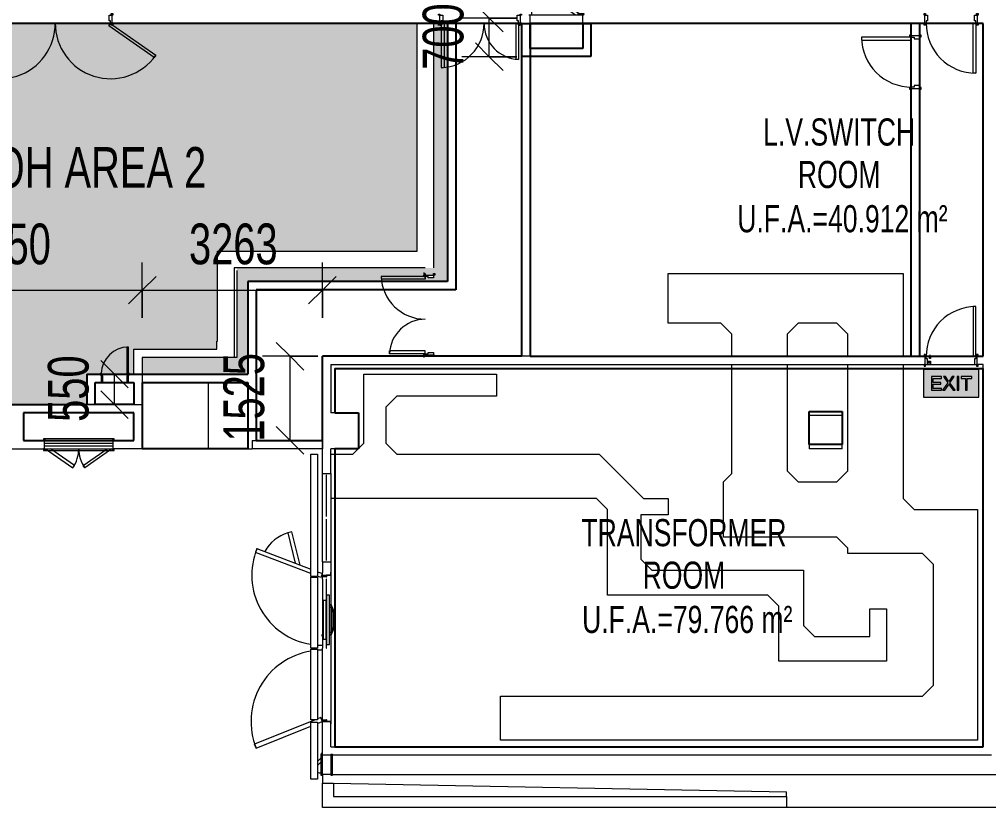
# Model space of a CAD drawing. Header units: millimetres. Extents: x 35540 to 832230, y -10956 to 416550.
# Drawn here: x 61339 to 78889, y -8643 to 5632 of the extents above; entities that cross this region are included whole.
import ezdxf

# ---------------------------------------------------------------- set-up
doc = ezdxf.new("R2010")
doc.units = ezdxf.units.MM
for name, color, linetype, lineweight in [('A-ANNO-DIMS', 211, 'Continuous', 5), ('A-ANNO-DIMS-500', 211, 'Continuous', 5), ('A-AREA-BNDY', 1, 'Continuous', 18), ('A-AREA-IDEN', 2, 'Continuous', 15), ('A-AREA-PATT', 32, 'Continuous', 5), ('A-DOOR', 31, 'Continuous', 5), ('A-DOOR-FRAM', 31, 'Continuous', 15), ('A-FLOR', 192, 'Continuous', 5), ('A-GENM', 13, 'Continuous', 5), ('A-GLAZ', 151, 'Continuous', 5), ('A-GLAZ-CWMG', 51, 'Continuous', 5), ('A-WALL', 113, 'Continuous', 5), ('S-COLS', 52, 'Continuous', 5)]:
    doc.layers.add(name, color=color, linetype=linetype, lineweight=lineweight)
doc.styles.add('Arial', font='arial.ttf', dxfattribs={"width": 0.7, "height": 737.649701})
doc.styles.add('Arial_1', font='arial.ttf', dxfattribs={"width": 0.7, "height": 491.766467})
doc.dimstyles.new('Linear_-_1_5mm_Arial', dxfattribs={"dimscale": 304.8, "dimtxt": 750, "dimasz": 1.64042, "dimexe": 1.64042, "dimexo": 0.0625, "dimgap": 0.82021, "dimtad": 1, "dimdec": 0, "dimzin": 0, "dimdsep": 46, "dimtxsty": 'Arial', "dimblk1": 'OBLIQUE', "dimblk2": 'OBLIQUE', "dimsah": 1, "dimcen": 0.09, "dimadec": 0, "dimazin": 0, "dimtfac": 1, "dimtdec": 4, "dimtix": 1, "dimtmove": 0, "dimatfit": 3, "dimfxl": 1.64042, "dimfxlon": 1, "dimtvp": 1, "dimtolj": 1, "dimtzin": 0, "dimarcsym": 2})

# ---------------------------------------------------------------- blocks, each defined once
blk = doc.blocks.new('DLN-Access Panel__AP02_ - _AP02_ 900 x 1100 _WH_-14685773-G_F U_F_A_')
at = {"layer": 'A-DOOR'}
for p, q in [((-490, 85), (490, 85)), ((-490, 75), (-490, 85)), ((490, 75), (-490, 75)), ((490, 85), (490, 75)), ((-465, -95), (-503, -95)), ((-503, -95), (-503, -100)), ((-503, -100), (-465, -100)), ((-490, -75), (490, -75)), ((-490, -85), (-490, -75)), ((490, -85), (-490, -85)), ((-465, -85), (-465, -97)), ((-450, -97), (-450, -85)), ((-405, -95), (-443, -95)), ((-443, -95), (-443, -100)), ((-443, -100), (-405, -100)), ((-436, -85), (-421, -95)), ((-414, -100), (287, -591)), ((-405, -85), (-405, -97)), ((-390, -97), (-390, -85)), ((316, -550), (-349, -85)), ((490, -75), (490, -85)), ((287, -591), (316, -550))]:
    blk.add_line(p, q, dxfattribs=at)
for centre, radius, start, end in [((-458, -97), 7.5, 199.4712, 360), ((-458, -97), 7.5, 180, 0), ((-458, -97), 2, 180, 360), ((-398, -97), 7.5, 199.4712, 360), ((-398, -97), 7.5, 180, 0), ((-398, -97), 2, 180, 360), ((-450, -75), 900, 325, 359.3465)]:
    blk.add_arc(centre, radius, start, end, dxfattribs=at)
at = {"layer": 'A-DOOR-FRAM', "lineweight": 5}
for p, q in [((-475, -75), (-475, 75)), ((475, 75), (475, -75))]:
    blk.add_line(p, q, dxfattribs=at)
blk = doc.blocks.new('DLN_Louvre - 800x1000 _WH_ _ML21_-16814306-G_F U_F_A_')
at = {"layer": 'A-GLAZ'}
blk.add_line((-375, 0), (375, 0), dxfattribs=at)
blk = doc.blocks.new('Rectangular Mullion - DLN_40 x 120mm _WD_-13162073-G_F U_F_A_')
at = {"layer": 'A-GLAZ-CWMG'}
for p, q in [((66617, -2241), (66737, -2241)), ((66617, -4455), (66617, -2241)), ((66737, -2241), (66737, -4455)), ((66737, -4455), (66617, -4455))]:
    blk.add_line(p, q, dxfattribs=at)
blk = doc.blocks.new('Rectangular Mullion - DLN_40 x 120mm _WD_-13162242-G_F U_F_A_')
at = {"layer": 'A-GLAZ-CWMG'}
for p, q in [((66617, -5771), (66737, -5771)), ((66617, -7055), (66617, -5771)), ((66737, -5771), (66737, -7055)), ((66737, -7055), (66617, -7055))]:
    blk.add_line(p, q, dxfattribs=at)
blk = doc.blocks.new('DLN-Double Door-AP - _AP14_ 1200 x 2300 _WH_-14685462-G_F U_F_A_')
at = {"layer": 'A-DOOR'}
for p, q in [((625, 75), (-625, 75)), ((-625, 75), (-625, 25)), ((-625, 25), (-625, -25)), ((-625, 25), (625, 25)), ((625, 25), (625, 75)), ((625, -25), (625, 25)), ((-625, -25), (-625, -75)), ((-625, -25), (625, -25)), ((-625, -75), (625, -75)), ((-600, -75), (-109, -419)), ((-80, -378), (-513, -75)), ((80, -378), (513, -75)), ((600, -75), (109, -419)), ((625, -75), (625, -25)), ((-109, -419), (-80, -378)), ((109, -419), (80, -378))]:
    blk.add_line(p, q, dxfattribs=at)
for centre, start, end in [((-600, -75), 325, 359.9926), ((600, -75), 180.0074, 215)]:
    blk.add_arc(centre, 600, start, end, dxfattribs=at)
at = {"layer": 'A-DOOR-FRAM'}
for p, q in [((-610, 105), (-640, 105)), ((-640, 105), (-640, 75)), ((-640, 75), (-625, 75)), ((-610, 75), (-610, 105)), ((610, 105), (610, 75)), ((640, 105), (610, 105)), ((625, 75), (640, 75)), ((640, 75), (640, 105)), ((-625, -75), (-640, -75)), ((-640, -75), (-640, -105)), ((-640, -105), (-610, -105)), ((-610, -105), (-610, -75)), ((610, -75), (610, -105)), ((610, -105), (640, -105)), ((640, -75), (625, -75)), ((640, -105), (640, -75))]:
    blk.add_line(p, q, dxfattribs=at)
at = {"layer": 'A-DOOR-FRAM', "lineweight": 5}
for p, q in [((610, 105), (-610, 105)), ((-610, -105), (610, -105))]:
    blk.add_line(p, q, dxfattribs=at)
blk = doc.blocks.new('DLN-CLP Double Door_with wicket - _M21_ - CLP Double Door With Wicket 2800X2600-16285896-G_F U_F_A_')
at = {"layer": 'A-DOOR', "lineweight": 15}
for p, q in [((-960, 0), (-1250, 0)), ((-1250, 0), (-1250, -5)), ((-865, -5), (-865, 0)), ((-865, 0), (-865, -5)), ((-810, -5), (-810, 0)), ((-220, 0), (-220, -5)), ((-165, 0), (-165, -5)), ((-165, -5), (-165, 0)), ((0, 0), (-70, 0)), ((0, -5), (0, 0)), ((-1250, -5), (-865, -5)), ((-865, -70), (-1250, -70)), ((-1250, -70), (-1250, -75)), ((-1250, -75), (-865, -75)), ((-865, -5), (-810, -5)), ((-165, -5), (-865, -5)), ((-865, -5), (-865, -60)), ((-865, -60), (-165, -60)), ((-865, -75), (-865, -70)), ((-810, -70), (-865, -70)), ((-865, -70), (-865, -75)), ((-865, -75), (-810, -75)), ((-810, -75), (-810, -70)), ((-220, -5), (-165, -5)), ((-165, -70), (-220, -70)), ((-220, -70), (-220, -75)), ((-220, -75), (-165, -75)), ((-165, -5), (0, -5)), ((-165, -60), (-165, -5)), ((0, -70), (-165, -70)), ((-165, -70), (-165, -75)), ((-165, -75), (-165, -70)), ((-165, -75), (0, -75)), ((0, -75), (0, -70))]:
    blk.add_line(p, q, dxfattribs=at)
at = {"layer": 'A-DOOR'}
for p, q in [((-70, 50), (-960, 50)), ((-960, 50), (-960, 0)), ((-960, 0), (-70, 0)), ((-792, 51), (-795, 51)), ((-795, 51), (-795, 50)), ((-692, 128), (-792, 82)), ((-792, 50), (-792, 82)), ((-792, 50), (-792, 51)), ((-762, 69), (-684, 104)), ((-684, 101), (-762, 66)), ((-762, 69), (-762, 50)), ((-759, 51), (-762, 51)), ((-762, 51), (-762, 50)), ((-759, 50), (-759, 51)), ((-667, 128), (-692, 128)), ((-684, 104), (-667, 104)), ((-684, 104), (-684, 101)), ((-667, 101), (-684, 101)), ((-363, 132), (-667, 132)), ((-667, 131), (-667, 129)), ((-667, 98), (-363, 98)), ((-363, 129), (-363, 131)), ((-338, 128), (-363, 128)), ((-363, 104), (-346, 104)), ((-346, 101), (-363, 101)), ((-346, 104), (-268, 69)), ((-346, 101), (-346, 104)), ((-268, 66), (-346, 101)), ((-238, 82), (-338, 128)), ((-268, 51), (-271, 51)), ((-271, 51), (-271, 50)), ((-268, 50), (-268, 69)), ((-268, 50), (-268, 51)), ((-238, 82), (-238, 50)), ((-235, 51), (-238, 51)), ((-238, 51), (-238, 50)), ((-235, 50), (-235, 51)), ((-70, 0), (-70, 50)), ((-1386, -165), (-1352, -76)), ((-1350, -77), (-1282, -103)), ((-1282, -103), (-1306, -165)), ((-220, -70), (-810, -70)), ((-810, -75), (-250, -75)), ((-250, -75), (-220, -75)), ((-250, -75), (-250, -80)), ((-220, -80), (-250, -80)), ((-220, -80), (-220, -75)), ((1320, -77), (1255, -103)), ((1255, -103), (1280, -165)), ((1361, -165), (1326, -77)), ((-1807, -1260), (-1432, -285)), ((-1352, -285), (-1737, -1287)), ((1297, -206), (1738, -1303)), ((1808, -1274), (1410, -285)), ((-1507, -481), (-2108, -631)), ((-2108, -631), (-2090, -704)), ((-2090, -704), (-1540, -566)), ((-1807, -1260), (-1737, -1287)), ((1808, -1274), (1738, -1303))]:
    blk.add_line(p, q, dxfattribs=at)
at = {"layer": 'A-DOOR', "flags": 128}
for points in [[(-667, 99), (-667, 100), (-667, 102), (-667, 104), (-667, 107), (-667, 110), (-667, 113), (-667, 116), (-667, 119), (-667, 122), (-667, 125), (-667, 127), (-667, 129), (-667, 131), (-667, 132), (-667, 132)], [(-667, 132), (-667, 132), (-667, 131)], [(-667, 100), (-667, 99), (-667, 98), (-667, 98)], [(-667, 98), (-667, 98), (-667, 99)], [(-363, 131), (-363, 132), (-363, 132)], [(-363, 132), (-363, 132), (-363, 131), (-363, 129), (-363, 127), (-363, 125), (-363, 122), (-363, 119), (-363, 116), (-363, 113), (-363, 110), (-363, 107), (-363, 104), (-363, 102), (-363, 100), (-363, 99)], [(-363, 98), (-363, 98), (-363, 99), (-363, 100)], [(-363, 99), (-363, 98), (-363, 98)]]:
    blk.add_lwpolyline(points, dxfattribs=at)
at = {"layer": 'A-DOOR'}
for centre, radius, start, end in [((-1325, -87), 1268, 356.4367, 360), ((1325, -75), 1293, 180, 184.028), ((-1325, -87), 1268, 247.6424, 350.9598), ((1325, -75), 1293, 189.3987, 291.9229), ((-1420, -506), 698, 196.4666, 241.5334)]:
    blk.add_arc(centre, radius, start, end, dxfattribs=at)
at = {"layer": 'A-DOOR-FRAM'}
for p, q in [((-1323, 77), (-1370, 77)), ((-1370, 77), (-1370, 75)), ((-1370, 75), (-1325, 75)), ((-1325, 75), (-1325, 0)), ((-1325, 0), (-1296, 0)), ((-1323, 2), (-1323, 77)), ((-1296, 2), (-1323, 2)), ((-1296, 0), (-1296, 2)), ((1323, 2), (1296, 2)), ((1296, 2), (1296, 0)), ((1370, 77), (1323, 77)), ((1323, 77), (1323, 2)), ((1325, 0), (1325, 75)), ((1325, 75), (1370, 75)), ((1370, 75), (1370, 77)), ((-1302, -75), (-1370, -75)), ((-1370, -75), (-1370, -77)), ((-1370, -77), (-1300, -77)), ((-1300, -2), (-1302, -2)), ((-1302, -2), (-1302, -75)), ((-1300, -77), (-1300, -2)), ((1296, 0), (1325, 0)), ((1302, -2), (1300, -2)), ((1300, -2), (1300, -77)), ((1300, -77), (1370, -77)), ((1302, -75), (1302, -2)), ((1370, -75), (1302, -75)), ((1370, -77), (1370, -75))]:
    blk.add_line(p, q, dxfattribs=at)
blk = doc.blocks.new('DLN-Double Door__X03_ - _M47_2000 x 2450 _WH_-16954904-G_F U_F_A_')
at = {"layer": 'A-DOOR'}
for p, q in [((-1819, 649), (-1790, 690)), ((-1040, 103), (-1819, 649)), ((-1790, 690), (-971, 116)), ((1790, 690), (971, 116)), ((1040, 103), (1819, 649)), ((1819, 649), (1790, 690)), ((-1000, 75), (-1010, 82)), ((-971, 116), (-1000, 75)), ((971, 116), (1000, 75)), ((1000, 75), (1010, 82))]:
    blk.add_line(p, q, dxfattribs=at)
for centre, start, end in [((-1000, 75), 359.5, 145), ((1000, 75), 35, 180.5)]:
    blk.add_arc(centre, 1000, start, end, dxfattribs=at)
at = {"layer": 'A-DOOR-FRAM'}
for p, q in [((-1040, 105), (-1010, 105)), ((-1040, 75), (-1040, 105)), ((-1010, 75), (-1040, 75)), ((-1025, 75), (-1000, 75)), ((-1025, -75), (-1025, 75)), ((-1010, 105), (-1010, 75)), ((-1000, 75), (-1000, 25)), ((-1000, 25), (-975, 25)), ((-975, 25), (-975, -75)), ((975, 25), (1000, 25)), ((975, -75), (975, 25)), ((1000, 75), (1025, 75)), ((1000, 25), (1000, 75)), ((1010, 75), (1010, 105)), ((1010, 105), (1040, 105)), ((1040, 75), (1010, 75)), ((1025, 75), (1025, -75)), ((1040, 105), (1040, 75)), ((-1040, -75), (-1010, -75)), ((-1040, -105), (-1040, -75)), ((-1010, -105), (-1040, -105)), ((-975, -75), (-1025, -75)), ((-1010, -75), (-1010, -105)), ((1025, -75), (975, -75)), ((1010, -105), (1010, -75)), ((1010, -75), (1040, -75)), ((1040, -105), (1010, -105)), ((1040, -75), (1040, -105))]:
    blk.add_line(p, q, dxfattribs=at)
blk = doc.blocks.new('DLN-Single Door__X01_ - _M05a_ 900 x 2450 _WH_-16935530-G_F U_F_A_')
at = {"layer": 'A-DOOR'}
for p, q in [((-450, 975), (-400, 975)), ((-450, 75), (-450, 975)), ((-400, 975), (-400, 75)), ((-490, 105), (-460, 105)), ((-490, 75), (-490, 105)), ((-460, 75), (-490, 75)), ((-460, 105), (-460, 75)), ((-400, 75), (-450, 75)), ((460, 75), (460, 105)), ((460, 105), (490, 105)), ((490, 75), (460, 75)), ((490, 105), (490, 75)), ((-490, -75), (-460, -75)), ((-490, -105), (-490, -75)), ((-460, -105), (-490, -105)), ((-460, -75), (-460, -105)), ((460, -105), (460, -75)), ((460, -75), (490, -75)), ((490, -105), (460, -105)), ((490, -75), (490, -105))]:
    blk.add_line(p, q, dxfattribs=at)
blk.add_arc((-450, 75), 900, 359.5, 90, dxfattribs=at)
at = {"layer": 'A-DOOR-FRAM'}
for p, q in [((-475, 75), (-450, 75)), ((-475, -75), (-475, 75)), ((-450, 75), (-450, 25)), ((-450, 25), (-425, 25)), ((-425, 25), (-425, -75)), ((425, 25), (450, 25)), ((425, -75), (425, 25)), ((450, 75), (475, 75)), ((450, 25), (450, 75)), ((475, 75), (475, -75)), ((-425, -75), (-475, -75)), ((475, -75), (425, -75))]:
    blk.add_line(p, q, dxfattribs=at)
blk = doc.blocks.new('DLN-Single Door__X01_ - _M02_ 900 x 2450 _WH_-16935554-G_F U_F_A_')
at = {"layer": 'A-DOOR'}
for p, q in [((-460, 105), (-490, 105)), ((-490, 105), (-490, 75)), ((-490, 75), (-460, 75)), ((-460, 75), (-460, 105)), ((490, 105), (460, 105)), ((460, 105), (460, 75)), ((460, 75), (490, 75)), ((490, 75), (490, 105)), ((-460, -75), (-490, -75)), ((-490, -75), (-490, -105)), ((-490, -105), (-460, -105)), ((-460, -105), (-460, -75)), ((-400, -75), (-450, -75)), ((-450, -75), (-450, -975)), ((-400, -975), (-400, -75)), ((490, -75), (460, -75)), ((460, -75), (460, -105)), ((460, -105), (490, -105)), ((490, -105), (490, -75)), ((-450, -975), (-400, -975))]:
    blk.add_line(p, q, dxfattribs=at)
blk.add_arc((-450, -75), 900, 270, 0.5, dxfattribs=at)
at = {"layer": 'A-DOOR-FRAM'}
for p, q in [((-425, 75), (-475, 75)), ((-475, 75), (-475, -75)), ((-425, -25), (-425, 75)), ((425, 75), (425, -25)), ((475, 75), (425, 75)), ((475, -75), (475, 75)), ((-475, -75), (-450, -75)), ((-450, -75), (-450, -25)), ((-450, -25), (-425, -25)), ((425, -25), (450, -25)), ((450, -25), (450, -75)), ((450, -75), (475, -75))]:
    blk.add_line(p, q, dxfattribs=at)
blk = doc.blocks.new('DLN-Steel door without lock - _M37_ 900 x 2200 _WH_-15386566-G_F U_F_A_')
at = {"layer": 'A-DOOR'}
for p, q in [((-460, 105), (-490, 105)), ((-490, 105), (-490, 75)), ((-490, 75), (-460, 75)), ((-460, 75), (-460, 105)), ((425, 65), (375, 65)), ((375, 50), (375, 65)), ((375, 65), (375, 63)), ((375, 40), (375, 50)), ((375, 35), (375, 40)), ((375, 31), (375, 40)), ((375, 40), (375, 31)), ((425, 35), (375, 35)), ((375, 25), (375, 35)), ((375, 34), (375, 32)), ((375, 15), (375, 25)), ((425, 15), (375, 15)), ((490, 105), (460, 105)), ((460, 105), (460, 75)), ((460, 75), (490, 75)), ((490, 75), (490, 105)), ((-460, -75), (-490, -75)), ((-490, -75), (-490, -105)), ((-490, -105), (-460, -105)), ((-460, -105), (-460, -75)), ((-400, -75), (-450, -75)), ((-450, -75), (-450, -975)), ((-400, -975), (-400, -75)), ((375, -45), (375, -35)), ((375, -35), (390, -35)), ((375, -45), (375, -50)), ((375, -50), (375, -45)), ((375, -45), (375, -55)), ((375, -55), (375, -45)), ((390, -50), (375, -50)), ((375, -50), (375, -60)), ((375, -60), (375, -50)), ((375, -55), (390, -55)), ((375, -55), (375, -60)), ((375, -60), (375, -55)), ((375, -70), (375, -60)), ((375, -70), (375, -80)), ((375, -80), (375, -70)), ((375, -70), (375, -85)), ((375, -85), (375, -70)), ((375, -85), (390, -85)), ((390, -35), (390, -45)), ((390, -45), (390, -55)), ((390, -55), (390, -45)), ((390, -45), (390, -50)), ((390, -50), (390, -45)), ((390, -50), (390, -60)), ((390, -60), (390, -50)), ((390, -55), (390, -60)), ((390, -60), (390, -55)), ((390, -60), (390, -70)), ((390, -70), (390, -85)), ((390, -85), (390, -70)), ((390, -70), (390, -80)), ((390, -80), (390, -70)), ((490, -75), (460, -75)), ((460, -75), (460, -105)), ((460, -105), (490, -105)), ((490, -105), (490, -75)), ((-450, -975), (-400, -975))]:
    blk.add_line(p, q, dxfattribs=at)
blk.add_arc((-450, -75), 900, 270, 0.5, dxfattribs=at)
at = {"layer": 'A-DOOR-FRAM'}
for p, q in [((-425, 75), (-475, 75)), ((-475, 75), (-475, -75)), ((-425, -25), (-425, 75)), ((425, 75), (425, -25)), ((475, 75), (425, 75)), ((475, -75), (475, 75)), ((-475, -75), (-450, -75)), ((-450, -75), (-450, -25)), ((-450, -25), (-425, -25)), ((425, -25), (450, -25)), ((450, -25), (450, -75)), ((450, -75), (475, -75))]:
    blk.add_line(p, q, dxfattribs=at)
blk = doc.blocks.new('DLN-Single Door - _AP11_ 450 x2000 _WH_-15258044-G_F U_F_A_')
at = {"layer": 'A-DOOR'}
for p, q in [((-235, 85), (-265, 85)), ((-265, 85), (-265, 75)), ((-265, 75), (-235, 75)), ((-235, 75), (-235, 85)), ((265, 85), (235, 85)), ((235, 85), (235, 75)), ((235, 75), (265, 75)), ((265, 75), (265, 85)), ((-235, -75), (-265, -75)), ((-265, -75), (-265, -85)), ((-265, -85), (-235, -85)), ((-245, -85), (-245, -565)), ((-215, -75), (-235, -75)), ((-235, -85), (-235, -75)), ((-215, -565), (-215, -75)), ((265, -75), (235, -75)), ((235, -75), (235, -85)), ((235, -85), (265, -85)), ((265, -85), (265, -75)), ((-245, -565), (-215, -565))]:
    blk.add_line(p, q, dxfattribs=at)
blk.add_arc((-245, -75), 490, 270, 358.7894, dxfattribs=at)
at = {"layer": 'A-DOOR-FRAM'}
for p, q in [((-220, 75), (-250, 75)), ((-250, 75), (-250, -75)), ((-220, -45), (-220, 75)), ((220, 75), (220, -45)), ((250, 75), (220, 75)), ((250, -75), (250, 75)), ((-250, -75), (-245, -75)), ((-245, -75), (-245, -45)), ((-245, -45), (-220, -45)), ((220, -45), (245, -45)), ((245, -45), (245, -75)), ((245, -75), (250, -75))]:
    blk.add_line(p, q, dxfattribs=at)
blk = doc.blocks.new('DLN-Access Panel__AP01_ - _AP16_ 300 x 800 _WH_-16317180-G_F U_F_A_')
at = {"layer": 'A-DOOR'}
for p, q in [((-190, 75), (-190, 105)), ((190, 105), (-190, 105)), ((-190, 75), (190, 75)), ((190, 75), (190, 105)), ((-190, -95), (-203, -95)), ((-203, -95), (-203, -100)), ((-203, -100), (-190, -100)), ((-190, -105), (-190, -75)), ((190, -75), (-190, -75)), ((-190, -105), (190, -105)), ((-120, -105), (-60, -165)), ((11, -165), (-49, -105)), ((190, -105), (190, -75))]:
    blk.add_line(p, q, dxfattribs=at)
blk.add_arc((-150, -75), 300, 342.3689, 354.1146, dxfattribs=at)
at = {"layer": 'A-DOOR-FRAM', "lineweight": 5}
for p, q in [((-175, 75), (-175, -75)), ((175, 75), (175, -75))]:
    blk.add_line(p, q, dxfattribs=at)
blk = doc.blocks.new('Rectangular Mullion - DLN_40 x 120mm _WD_-16317839-G_F U_F_A_')
at = {"layer": 'A-GLAZ-CWMG'}
for p, q in [((66617, -7096), (66737, -7096)), ((66617, -8126), (66617, -7096)), ((66737, -7096), (66737, -8126)), ((66737, -8126), (66617, -8126))]:
    blk.add_line(p, q, dxfattribs=at)
blk = doc.blocks.new('M_Double-Uneven - 850 X 600 X 2150 _M53_-18821348-G_F U_F_A_')
at = {"layer": 'A-DOOR', "lineweight": 15}
for p, q in [((-1348, 75), (-1298, 75)), ((-1348, -76), (-1348, 75)), ((-1298, 75), (-1298, -24)), ((52, 75), (102, 75)), ((52, -24), (52, 75)), ((102, 75), (102, -76)), ((-1323, -24), (-1323, -76)), ((-1298, -24), (-1323, -24)), ((-1323, -75), (-1323, -873)), ((-1323, -75), (-1272, -75)), ((-1272, -75), (-1272, -874)), ((26, -75), (26, -725)), ((77, -75), (26, -75)), ((77, -24), (52, -24)), ((77, -76), (77, -24)), ((77, -75), (77, -725)), ((-1323, -873), (-1297, -873)), ((77, -725), (26, -725))]:
    blk.add_line(p, q, dxfattribs=at)
at = {"layer": 'A-DOOR'}
for p, q in [((-1348, -96), (-1385, -96)), ((-1385, -96), (-1385, -101)), ((-1385, -101), (-1348, -101)), ((-1295, -76), (-1348, -76)), ((-1348, -76), (-1348, -99)), ((-1333, -99), (-1333, -81)), ((-1333, -81), (-1295, -81)), ((-1295, -81), (-1295, -76)), ((102, -76), (49, -76)), ((49, -76), (49, -81)), ((49, -81), (87, -81)), ((87, -81), (87, -99)), ((102, -99), (102, -76)), ((140, -96), (102, -96)), ((102, -101), (140, -101)), ((140, -101), (140, -96))]:
    blk.add_line(p, q, dxfattribs=at)
for centre, radius, start, end in [((-1340, -99), 7.5, 199.4712, 360), ((-1340, -99), 7.5, 180, 360), ((-1340, -99), 2, 180, 360), ((-1348, -75), 800, 271.7908, 0), ((102, -75), 650, 180, 267.7958), ((94, -99), 7.5, 180, 340.5288), ((94, -99), 7.5, 180, 0), ((94, -99), 2, 180, 0)]:
    blk.add_arc(centre, radius, start, end, dxfattribs=at)
at = {"layer": 'A-DOOR-FRAM'}
for p, q in [((-1373, 96), (-1348, 96)), ((-1373, 76), (-1373, 96)), ((-1348, 76), (-1373, 76)), ((-1348, 96), (-1348, 76)), ((102, 76), (102, 96)), ((102, 96), (127, 96)), ((127, 76), (102, 76)), ((127, 96), (127, 76)), ((-1373, -76), (-1348, -76)), ((-1373, -96), (-1373, -76)), ((102, -76), (127, -76)), ((127, -76), (127, -96))]:
    blk.add_line(p, q, dxfattribs=at)
blk = doc.blocks.new('M_Double-Uneven - 850 X 600 X 2150 _M53_-V17-G_F U_F_A_')
at = {"layer": 'A-DOOR', "lineweight": 15}
for p, q in [((-1348, 75), (-1298, 75)), ((-1348, -76), (-1348, 75)), ((-1298, 75), (-1298, -24)), ((52, 75), (102, 75)), ((52, -24), (52, 75)), ((102, 75), (102, -76)), ((-1323, -24), (-1323, -76)), ((-1298, -24), (-1323, -24)), ((-1323, -75), (-1323, -873)), ((-1323, -75), (-1272, -75)), ((-1272, -75), (-1272, -874)), ((26, -75), (26, -725)), ((77, -75), (26, -75)), ((77, -24), (52, -24)), ((77, -76), (77, -24)), ((77, -75), (77, -725)), ((-1323, -873), (-1297, -873)), ((77, -725), (26, -725))]:
    blk.add_line(p, q, dxfattribs=at)
at = {"layer": 'A-DOOR'}
for p, q in [((-1348, -96), (-1385, -96)), ((-1385, -96), (-1385, -101)), ((-1385, -101), (-1348, -101)), ((-1295, -76), (-1348, -76)), ((-1348, -76), (-1348, -99)), ((-1333, -99), (-1333, -81)), ((-1333, -81), (-1295, -81)), ((-1295, -81), (-1295, -76)), ((102, -76), (49, -76)), ((49, -76), (49, -81)), ((49, -81), (87, -81)), ((87, -81), (87, -99)), ((102, -99), (102, -76)), ((140, -96), (102, -96)), ((102, -101), (140, -101)), ((140, -101), (140, -96))]:
    blk.add_line(p, q, dxfattribs=at)
for centre, radius, start, end in [((-1340, -99), 7.5, 199.4712, 360), ((-1340, -99), 7.5, 180, 360), ((-1340, -99), 2, 180, 360), ((-1348, -75), 800, 271.7908, 0), ((102, -75), 650, 180, 267.7958), ((94, -99), 7.5, 180, 340.5288), ((94, -99), 7.5, 180, 0), ((94, -99), 2, 180, 0)]:
    blk.add_arc(centre, radius, start, end, dxfattribs=at)
at = {"layer": 'A-DOOR-FRAM'}
for p, q in [((-1373, 96), (-1348, 96)), ((-1373, 76), (-1373, 96)), ((-1348, 76), (-1373, 76)), ((-1348, 96), (-1348, 76)), ((102, 76), (102, 96)), ((102, 96), (127, 96)), ((127, 76), (102, 76)), ((127, 96), (127, 76)), ((-1373, -76), (-1348, -76)), ((-1373, -96), (-1373, -76)), ((102, -76), (127, -76)), ((127, -76), (127, -96))]:
    blk.add_line(p, q, dxfattribs=at)
blk = doc.blocks.new('DLN_EXIT Sign Board - DLN_EXIT Sign Board-5973881-G_F U_F_A_')
at = {"layer": 'A-GENM'}
h = blk.add_hatch(color=256, dxfattribs=at)
h.paths.add_polyline_path([(-500, -250), (500, -250), (500, 250), (-500, 250), (-500, -125)], flags=0)
h.paths.add_polyline_path([(-293, -125), (-354, -125), (-354, 121), (-177, 121), (-177, 90), (-323, 90), (-323, 17), (-185, 17), (-185, -13), (-323, -13), (-323, -94), (-173, -94), (-173, -125)], flags=0)
h.paths.add_polyline_path([(292, -125), (262, -125), (262, 90), (181, 90), (181, 121), (373, 121), (373, 90), (292, 87), (292, -36)], flags=0)
h.paths.add_polyline_path([(138, -125), (108, -125), (108, 121), (138, 121), (138, -36)], flags=0)
h.paths.add_polyline_path([(-154, -125), (-59, 9), (-138, 121), (-102, 121), (-42, 34), (20, 121), (58, 121), (-22, 9), (73, -125), (36, -125), (-42, -19), (-116, -125)], flags=0)
for points in [[(-293, -125), (-173, -125), (-173, -94), (-323, -94), (-323, -13), (-185, -13), (-185, 17), (-323, 17), (-323, 90), (-177, 90), (-177, 121), (-354, 121), (-354, -125), (-323, -125)], [(36, -125), (73, -125), (-22, 9), (58, 121), (20, 121), (-42, 34), (-102, 121), (-138, 121), (-59, 9), (-154, -125), (-116, -125), (-40, -17), (-27, -36)], [(108, -125), (138, -125), (138, 121), (108, 121), (108, -36)], [(262, -125), (292, -125), (292, 90), (373, 90), (373, 121), (181, 121), (181, 90), (262, 87), (262, -36)]]:
    blk.add_hatch(color=256, dxfattribs=at).paths.add_polyline_path(points, flags=0)
for p, q in [((500, 250), (-500, 250)), ((-500, 250), (-500, -250)), ((500, -250), (500, 250)), ((-177, 121), (-354, 121)), ((-354, 121), (-354, -125)), ((-323, 17), (-323, 90)), ((-323, 90), (-177, 90)), ((-185, 17), (-323, 17)), ((-185, -13), (-185, 17)), ((-177, 90), (-177, 121)), ((-59, 9), (-154, -125)), ((-102, 121), (-138, 121)), ((-138, 121), (-59, 9)), ((-57, 58), (-102, 121)), ((-42, 34), (-57, 58)), ((-24, 59), (-42, 34)), ((20, 121), (-24, 59)), ((-22, 9), (58, 121)), ((73, -125), (-22, 9)), ((58, 121), (20, 121)), ((138, 121), (108, 121)), ((108, 121), (108, -125)), ((138, -125), (138, 121)), ((373, 121), (181, 121)), ((181, 121), (181, 90)), ((181, 90), (262, 90)), ((262, 90), (262, -125)), ((292, -125), (292, 90)), ((292, 90), (373, 90)), ((373, 90), (373, 121)), ((-354, -125), (-173, -125)), ((-323, -94), (-323, -13)), ((-323, -13), (-185, -13)), ((-173, -94), (-323, -94)), ((-173, -125), (-173, -94)), ((-154, -125), (-116, -125)), ((-116, -125), (-55, -38)), ((-55, -38), (-40, -17)), ((-40, -17), (-27, -36)), ((-27, -36), (36, -125)), ((36, -125), (73, -125)), ((108, -125), (138, -125)), ((262, -125), (292, -125)), ((-500, -250), (500, -250))]:
    blk.add_line(p, q, dxfattribs=at)
blk = doc.blocks.new('DIMBLOCK32-G_F U_F_A_')
at = {"layer": 'A-ANNO-DIMS-500'}
for p, q in [((58614, 229), (58614, 1229)), ((63564, 229), (63564, 1229)), ((58614, 729), (58864, 979)), ((63564, 729), (63814, 979)), ((58614, 729), (58364, 479)), ((58614, 729), (63564, 729)), ((58614, 729), (58614, 229)), ((63564, 729), (63314, 479)), ((63564, 729), (63564, 229))]:
    blk.add_line(p, q, dxfattribs=at)
at = {"layer": 'A-ANNO-DIMS-500', "color": 0, "insert": (60305, 1935), "char_height": 737.6, "width": 1883.08, "attachment_point": 1, "line_spacing_factor": 0.938532, "style": 'Arial'}
blk.add_mtext('4950', dxfattribs=at)
blk = doc.blocks.new('_Oblique')
at = {"color": 0, "linetype": 'ByBlock', "lineweight": -2}
blk.add_line((-0.5, -0.5), (0.5, 0.5), dxfattribs=at)
blk = doc.blocks.new('DIMBLOCK33-G_F U_F_A_')
at = {"layer": 'A-ANNO-DIMS-500'}
for p, q in [((63564, 229), (63564, 1229)), ((66827, 229), (66827, 1229)), ((63564, 729), (63814, 979)), ((66827, 729), (67077, 979)), ((63564, 729), (63314, 479)), ((63564, 729), (66827, 729)), ((63564, 729), (63564, 229)), ((66827, 729), (66577, 479)), ((66827, 729), (66827, 229))]:
    blk.add_line(p, q, dxfattribs=at)
at = {"layer": 'A-ANNO-DIMS-500', "color": 0, "insert": (64411, 1935), "char_height": 737.6, "width": 1883.08, "attachment_point": 1, "line_spacing_factor": 0.938532, "style": 'Arial'}
blk.add_mtext('3263', dxfattribs=at)
blk = doc.blocks.new('DIMBLOCK37-G_F U_F_A_')
at = {"layer": 'A-ANNO-DIMS-500'}
for p, q in [((63062, -793), (62812, -543)), ((62562, -793), (63562, -793)), ((63062, -793), (62562, -793)), ((63062, -1343), (63062, -793)), ((63062, -793), (63312, -1043)), ((63062, -1343), (62812, -1093)), ((62562, -1343), (63562, -1343)), ((63062, -1343), (62562, -1343)), ((63062, -1343), (63312, -1593))]:
    blk.add_line(p, q, dxfattribs=at)
at = {"layer": 'A-ANNO-DIMS-500', "color": 0, "insert": (61855, -1656), "char_height": 737.6, "width": 1412.31, "attachment_point": 1, "rotation": 90, "line_spacing_factor": 0.938532, "style": 'Arial'}
blk.add_mtext('550', dxfattribs=at)
blk = doc.blocks.new('DIMBLOCK53-G_F U_F_A_')
at = {"layer": 'A-ANNO-DIMS-500'}
for p, q in [((66241, -468), (65991, -218)), ((66741, -468), (65741, -468)), ((66241, -1993), (66241, -468)), ((66241, -468), (66491, -718)), ((66241, -468), (66741, -468)), ((66241, -1993), (65991, -1743)), ((65741, -1993), (66741, -1993)), ((66241, -1993), (65741, -1993)), ((66241, -1993), (66491, -2243))]:
    blk.add_line(p, q, dxfattribs=at)
at = {"layer": 'A-ANNO-DIMS-500', "color": 0, "insert": (65034, -2015), "char_height": 737.6, "width": 1883.08, "attachment_point": 1, "rotation": 90, "line_spacing_factor": 0.938532, "style": 'Arial'}
blk.add_mtext('1525', dxfattribs=at)
blk = doc.blocks.new('DIMBLOCK54-G_F U_F_A_')
at = {"layer": 'A-ANNO-DIMS-500'}
for p, q in [((69848, 5657), (69598, 5907)), ((70348, 5657), (69348, 5657)), ((69848, 4957), (69848, 5657)), ((69848, 5657), (70098, 5407)), ((69848, 5657), (70348, 5657)), ((69848, 4957), (69598, 5207)), ((70348, 4957), (69348, 4957)), ((69848, 4957), (70098, 4707)), ((69848, 4957), (70348, 4957))]:
    blk.add_line(p, q, dxfattribs=at)
at = {"layer": 'A-ANNO-DIMS-500', "color": 0, "insert": (68642, 4719), "char_height": 737.6, "width": 1412.31, "attachment_point": 1, "rotation": 90, "line_spacing_factor": 0.938532, "style": 'Arial'}
blk.add_mtext('700', dxfattribs=at)

msp = doc.modelspace()

# ---------------------------------------------------------------- hatches: boundary and pattern name
at = {"layer": 'A-AREA-PATT'}
h = msp.add_hatch(color=231, dxfattribs=at)
h.paths.add_polyline_path([(58614.3, -1342.5), (62564.3, -1342.5), (62564.3, -792.5), (62802.8, -792.5), (62802.8, -782.5), (62832.8, -782.5), (62832.8, -792.5), (63302.8, -792.5), (63302.8, -782.5), (63332.8, -782.5), (63332.8, -792.5), (63414.3, -792.5), (63414.3, -342.5), (64914.3, -342.5), (64914.3, -192.5), (64926.8, -192.5), (64926.8, 1432.5), (68539.3, 1432.5), (68539.3, 5557.5), (63029.3, 5557.5), (63029.3, 5527.5), (62999.3, 5527.5), (62999.3, 5557.5), (60979.3, 5555.8), (60979.3, 5527.5), (60949.3, 5527.5), (60949.3, 5557.5), (49454.3, 5556), (49454.3, 2722.5), (49484.3, 2722.5), (49484.3, 2692.5), (49454.3, 2692.5), (49454.3, 672.5), (49484.3, 672.5), (49484.3, 642.5), (49454.3, 642.5), (49454.3, 257.5), (58614.3, 257.5), (58614.3, -846.9)], flags=0)
h.paths.add_polyline_path([(63689.3, -792.5), (65476.8, -792.5), (65476.8, 882.5), (69089.3, 882.5), (69089.3, 5557.5), (69006.8, 5556.3), (69006.8, 5551.3), (68969.3, 5551.3), (68969.3, 5533.8), (68929.3, 5536.3), (68929.3, 5556.3), (68839.3, 5557.5), (68839.3, 1132.5), (65276.8, 1132.5), (65276.8, -492.5), (63564.3, -492.5), (63564.3, -792.5)], flags=0)
h.paths.add_polyline_path([(68683.1, 950), (68683.1, 987.5), (68665.6, 987.5), (68668.1, 1027.5), (68688.1, 1027.5), (68689.3, 1002.5), (68839.3, 1002.5), (68839.3, 952.5), (68740.3, 952.5), (68740.3, 977.5), (68688.1, 977.5), (68688.1, 950)], flags=0)
h.paths.add_polyline_path([(68850.5, 1002.5), (68840.5, 1002.5), (68840.5, 1027.5), (68860.5, 1027.5), (68860.5, 1002.5), (68852.3, 1002.5)], flags=0)

# ---------------------------------------------------------------- linework, layer by layer
at = {"layer": 'A-AREA-BNDY', "color": 7, "lineweight": 25}
for p, q in [((70439.3, 5557.5), (49451.8, 5557.5)), ((69089.3, 5557.5), (69089.3, 882.5)), ((69239.3, 5557.5), (69239.3, 732.5)), ((70439.3, -467.5), (70439.3, 5557.5)), ((70439.3, 5557.5), (71689.3, 5557.5)), ((70439.3, 4957.5), (70439.3, 5557.5)), ((70589.3, 5557.5), (70589.3, -467.5)), ((78789.3, 5557.5), (70589.3, 5557.5)), ((70589.3, 5557.5), (71539.3, 5557.5)), ((70589.3, 5107.5), (70589.3, 5557.5)), ((71539.3, 5557.5), (71539.3, 5107.5)), ((71689.3, 5557.5), (71689.3, 4957.5)), ((77489.3, -467.5), (77489.3, 5557.5)), ((77639.3, 5557.5), (77639.3, -467.5)), ((78789.3, -467.5), (78789.3, 5557.5)), ((71539.3, 5107.5), (70589.3, 5107.5)), ((71689.3, 4957.5), (70439.3, 4957.5)), ((69089.3, 882.5), (65476.8, 882.5)), ((65476.8, 882.5), (65476.8, -792.5)), ((69239.3, 732.5), (65626.8, 732.5)), ((65626.8, 732.5), (65626.8, -1992.5)), ((66826.8, -1992.5), (66826.8, -467.5)), ((70439.3, -467.5), (66826.8, -467.5)), ((70589.3, -467.5), (78789.3, -467.5)), ((67051.8, -692.5), (78789.3, -692.5)), ((67051.8, -692.5), (67051.8, -1492.5)), ((78789.3, -7542.5), (78789.3, -692.5)), ((62564.3, -1342.5), (62564.3, -792.5)), ((62564.3, -792.5), (65476.8, -792.5)), ((62564.3, -1342.5), (62564.3, -792.5)), ((62564.3, -792.5), (63689.3, -792.5)), ((62714.3, -1342.5), (62714.3, -942.5)), ((62714.3, -942.5), (63414.3, -942.5)), ((63414.3, -942.5), (63414.3, -1342.5)), ((63564.3, -942.5), (63564.3, -2142.5)), ((63564.3, -942.5), (65476.8, -942.5)), ((65476.8, -942.5), (65476.8, -2142.5)), ((58614.3, -1342.5), (62564.3, -1342.5)), ((63414.3, -1342.5), (62714.3, -1342.5)), ((61414.3, -1492.5), (61414.3, -1992.5)), ((63414.3, -1492.5), (61414.3, -1492.5)), ((63414.3, -1992.5), (63414.3, -1492.5)), ((67051.8, -1492.5), (67476.8, -1492.5)), ((67476.8, -1492.5), (67476.8, -2142.5)), ((75639.3, -1467.5), (76239.3, -1467.5)), ((75639.3, -2067.5), (75639.3, -1467.5)), ((76239.3, -1467.5), (76239.3, -2067.5)), ((61414.3, -1992.5), (63414.3, -1992.5)), ((65626.8, -1992.5), (66826.8, -1992.5)), ((76239.3, -2067.5), (75639.3, -2067.5)), ((65476.8, -2142.5), (63564.3, -2142.5)), ((67476.8, -2142.5), (67051.8, -2142.5)), ((67051.8, -2142.5), (67051.8, -7542.5)), ((67051.8, -7542.5), (78789.3, -7542.5))]:
    msp.add_line(p, q, dxfattribs=at)
at = {"layer": 'A-FLOR'}
for p, q in [((60989.3, 5557.5), (62989.3, 5557.5)), ((77489.3, 4407.5), (77489.3, 5307.5)), ((77639.3, 5282.5), (77639.3, 4432.5)), ((73089.3, 132.5), (73089.3, 1032.5)), ((73089.3, 1032.5), (77339.3, 1032.5)), ((77339.3, 1032.5), (77339.3, -467.5)), ((74039.3, 132.5), (73089.3, 132.5)), ((74239.3, -67.5), (74039.3, 132.5)), ((75439.3, 132.5), (75239.3, -67.5)), ((76139.3, 132.5), (75439.3, 132.5)), ((76339.3, -67.5), (76139.3, 132.5)), ((74239.3, -467.5), (74239.3, -67.5)), ((75239.3, -67.5), (75239.3, -467.5)), ((76339.3, -467.5), (76339.3, -67.5)), ((74239.3, -2592.5), (74239.3, -617.5)), ((75239.3, -617.5), (75239.3, -2542.5)), ((76339.3, -2542.5), (76339.3, -617.5)), ((77339.3, -617.5), (77339.3, -3042.5)), ((77784.3, -617.5), (78634.3, -617.5)), ((67576.8, -2042.8), (67576.8, -792.5)), ((67576.8, -792.5), (69976.8, -792.5)), ((69976.8, -792.5), (69976.8, -1192.5)), ((64764.3, -942.5), (63564.3, -942.5)), ((64764.3, -2142.5), (64764.3, -942.5)), ((68176.8, -1192.5), (67976.8, -1392.5)), ((69976.8, -1192.5), (68176.8, -1192.5)), ((67976.8, -1392.5), (67976.8, -2042.5)), ((67377, -2242.5), (67576.8, -2042.8)), ((67976.8, -2042.5), (68176.8, -2242.5)), ((63564.3, -2142.5), (65551.8, -2142.5)), ((66976.8, -2242.5), (67377, -2242.5)), ((68176.8, -2242.5), (71837.8, -2242.5)), ((71837.8, -2242.5), (72637.8, -3042.5)), ((74089.3, -2742.5), (74239.3, -2592.5)), ((75239.3, -2542.5), (75439.3, -2742.5)), ((76139.3, -2742.5), (76339.3, -2542.5)), ((74089.3, -3742.5), (74089.3, -2742.5)), ((75439.3, -2742.5), (76139.3, -2742.5)), ((71789.3, -3042.5), (66976.8, -3042.5)), ((71989.3, -3242.5), (71789.3, -3042.5)), ((72637.8, -3042.5), (73089.3, -3042.5)), ((73089.3, -3042.5), (73089.3, -3342.5)), ((77339.3, -3042.5), (77539.3, -3242.5)), ((71989.3, -4792.5), (71989.3, -3242.5)), ((77539.3, -3242.5), (78689.3, -3242.5)), ((78689.3, -3242.5), (78689.3, -7422.5)), ((73089.3, -3342.5), (72589.3, -3342.5)), ((72589.3, -3342.5), (72589.3, -4142.5)), ((76139.3, -3742.5), (74089.3, -3742.5)), ((76339.3, -3942.5), (76139.3, -3742.5)), ((76339.3, -4042.5), (76339.3, -3942.5)), ((72589.3, -4142.5), (72789.3, -4342.5)), ((77689.3, -4042.5), (76339.3, -4042.5)), ((77889.3, -4242.5), (77689.3, -4042.5)), ((72789.3, -4342.5), (75539.3, -4342.5)), ((75539.3, -4342.5), (75539.3, -5342.5)), ((77889.3, -6422.5), (77889.3, -4242.5)), ((74889.3, -4792.5), (71989.3, -4792.5)), ((75089.3, -4992.5), (74889.3, -4792.5)), ((75089.3, -5992.5), (75089.3, -4992.5)), ((76739.3, -5542.5), (76739.3, -5042.5)), ((76739.3, -5042.5), (77039.3, -5042.5)), ((77039.3, -5042.5), (77039.3, -5992.5)), ((75539.3, -5342.5), (75739.3, -5542.5)), ((75739.3, -5542.5), (76739.3, -5542.5)), ((77039.3, -5992.5), (75089.3, -5992.5)), ((77689.3, -6622.5), (77889.3, -6422.5)), ((70051.8, -7422.5), (70051.8, -6622.5)), ((70051.8, -6622.5), (77689.3, -6622.5)), ((78689.3, -7422.5), (70051.8, -7422.5)), ((67026.8, -8202.2), (75232.4, -8359.3)), ((75232.4, -8442.5), (75232.4, -8359.3))]:
    msp.add_line(p, q, dxfattribs=at)
at = {"layer": 'A-WALL', "lineweight": 18}
for p, q in [((63029.3, 5557.5), (68539.3, 5557.5)), ((68539.3, 1432.5), (68539.3, 5557.5)), ((68839.3, 5557.5), (68954.3, 5557.5)), ((68839.3, 5557.5), (68839.3, 1132.5)), ((70439.3, 5557.5), (70404.3, 5557.5)), ((70439.3, 5536.3), (70439.3, 5557.5)), ((70439.3, -467.5), (70439.3, 5531.6)), ((70589.3, 5547.5), (70589.3, 5107.5)), ((71539.3, 5107.5), (71539.3, 5547.5)), ((71689.3, 5557.5), (77489.3, 5557.5)), ((71689.3, 5557.5), (71689.3, 4957.5)), ((77489.3, 5557.5), (77489.3, 5347.5)), ((77639.3, 5557.5), (77719.3, 5557.5)), ((77639.3, 5557.5), (77639.3, 5347.5)), ((78789.3, 5557.5), (78699.3, 5557.5)), ((78789.3, 5557.5), (78789.3, -467.5)), ((70589.3, 5107.5), (71539.3, 5107.5)), ((71689.3, 4957.5), (70589.3, 4957.5)), ((70589.3, 4957.5), (70589.3, -467.5)), ((77489.3, -467.5), (77489.3, 4367.5)), ((77639.3, -467.5), (77639.3, 4367.5)), ((64926.8, 1432.5), (68539.3, 1432.5)), ((64926.8, -192.5), (64926.8, 1432.5)), ((65226.8, 1132.5), (65226.8, -492.5)), ((68689.3, 1132.5), (65226.8, 1132.5)), ((65276.8, 1082.5), (65276.8, -492.5)), ((63414.3, -342.5), (64914.3, -342.5)), ((63414.3, -792.5), (63414.3, -342.5)), ((64914.3, -192.5), (64926.8, -192.5)), ((64914.3, -342.5), (64914.3, -192.5)), ((63564.3, -492.5), (63564.3, -2142.5)), ((65276.8, -492.5), (63564.3, -492.5)), ((68663.1, -467.5), (66826.8, -467.5)), ((66826.8, -467.5), (66826.8, -1492.5)), ((77489.3, -467.5), (68860.5, -467.5)), ((77719.3, -467.5), (77639.3, -467.5)), ((78789.3, -467.5), (78699.3, -467.5)), ((66976.8, -617.5), (77719.3, -617.5)), ((66976.8, -617.5), (66976.8, -1492.5)), ((78789.3, -617.5), (78699.3, -617.5)), ((78789.3, -7542.5), (78789.3, -617.5)), ((62564.3, -792.5), (62564.3, -1342.5)), ((62564.3, -792.5), (62802.8, -792.5)), ((63414.3, -792.5), (63332.8, -792.5)), ((62714.3, -942.5), (62802.8, -942.5)), ((62714.3, -1342.5), (62714.3, -942.5)), ((63414.3, -942.5), (63332.8, -942.5)), ((63414.3, -942.5), (63414.3, -1342.5)), ((58614.3, -1342.5), (62564.3, -1342.5)), ((62714.3, -1342.5), (63414.3, -1342.5)), ((63414.3, -1492.5), (61414.3, -1492.5)), ((61414.3, -1492.5), (61414.3, -1992.5)), ((63414.3, -1492.5), (63414.3, -1992.5)), ((61414.3, -1992.5), (61774.3, -1992.5)), ((63414.3, -1992.5), (63054.3, -1992.5)), ((65551.8, -1992.5), (66826.8, -1992.5)), ((65551.8, -1992.5), (65551.8, -2142.5)), ((66826.8, -2592.5), (66826.8, -1992.5)), ((60579.3, -2142.5), (61774.3, -2142.5)), ((63564.3, -2142.5), (63054.3, -2142.5)), ((66826.8, -2142.5), (65551.8, -2142.5)), ((66976.8, -2592.5), (66976.8, -2142.5)), ((66826.8, -2592.5), (66976.8, -2592.5)), ((66826.8, -4192.5), (66826.8, -4387.5)), ((66826.8, -4192.5), (66976.8, -4192.5)), ((66976.8, -4192.5), (66976.8, -4432.5)), ((66826.8, -4432.5), (66901.8, -4432.5)), ((66826.8, -7082.5), (66901.8, -7082.5)), ((66826.8, -7677.5), (66826.8, -7127.5)), ((66976.8, -7542.5), (66976.8, -7082.5)), ((66976.8, -7542.5), (78789.3, -7542.5)), ((78939.3, -7692.5), (67006.8, -7692.5)), ((66826.8, -8057.5), (66826.8, -8198.4)), ((67006.8, -8042.5), (79289.3, -8042.5)), ((79889.3, -8642.5), (75232.4, -8642.5))]:
    msp.add_line(p, q, dxfattribs=at)
at = {"layer": 'A-WALL'}
for p, q in [((78659.3, 5557.5), (77759.3, 5557.5)), ((62832.8, -792.5), (63302.8, -792.5)), ((63287.8, -942.5), (62847.8, -942.5)), ((66826.8, -4192.5), (66826.8, -2592.5)), ((66976.8, -2592.5), (66976.8, -4192.5)), ((66826.8, -4507.5), (66826.8, -4457.5)), ((66976.8, -4434.5), (66976.8, -4965.8)), ((66976.8, -5016.1), (66976.8, -5468.9)), ((66976.8, -5519.3), (66976.8, -7080.5)), ((66826.8, -7057.5), (66826.8, -5757.5))]:
    msp.add_line(p, q, dxfattribs=at)
at = {"layer": 'A-WALL', "color": 253, "lineweight": 20}
for p, q in [((66826.8, -1492.5), (66826.8, -2142.5)), ((67476.8, -1492.5), (66976.8, -1492.5)), ((67476.8, -2142.5), (67476.8, -1492.5)), ((67476.8, -2142.5), (66976.8, -2142.5))]:
    msp.add_line(p, q, dxfattribs=at)
at = {"layer": 'A-WALL', "color": 9}
for p, q in [((66826.8, -8642.5), (66826.8, -8198.4)), ((66826.8, -8198.4), (67026.8, -8202.2)), ((67026.8, -8202.2), (67026.8, -8442.5)), ((67026.8, -8442.5), (75232.4, -8442.5)), ((75232.4, -8442.5), (75232.4, -8642.5)), ((75232.4, -8642.5), (66826.8, -8642.5))]:
    msp.add_line(p, q, dxfattribs=at)
at = {"layer": 'S-COLS', "color": 253, "lineweight": 20}
for p, q in [((76239.3, -1542.5), (75639.3, -1542.5)), ((75639.3, -1542.5), (75639.3, -2142.5)), ((76239.3, -2142.5), (76239.3, -1542.5)), ((76239.3, -2142.5), (75639.3, -2142.5))]:
    msp.add_line(p, q, dxfattribs=at)

# ---------------------------------------------------------------- block references
at = {"layer": 'A-DOOR'}
for name, p, rotation in [('DLN-Access Panel__AP02_ - _AP02_ 900 x 1100 _WH_-14685773-G_F U_F_A_', (71061.8, 5632.5), 180), ('DLN-Double Door__X03_ - _M47_2000 x 2450 _WH_-16954904-G_F U_F_A_', (61989.3, 5632.5), 180), ('DLN-Single Door__X01_ - _M05a_ 900 x 2450 _WH_-16935530-G_F U_F_A_', (78209.3, 5632.5), 180), ('DLN-Single Door__X01_ - _M02_ 900 x 2450 _WH_-16935554-G_F U_F_A_', (77564.3, 4857.5), 269.9999999999999), ('M_Double-Uneven - 850 X 600 X 2150 _M53_-V17-G_F U_F_A_', (68764.3, -345.5), 270), ('DLN-Steel door without lock - _M37_ 900 x 2200 _WH_-15386566-G_F U_F_A_', (78209.3, -542.5), 180), ('DLN-Single Door - _AP11_ 450 x2000 _WH_-15258044-G_F U_F_A_', (63067.8, -867.5), 180), ('DLN-CLP Double Door_with wicket - _M21_ - CLP Double Door With Wicket 2800X2600-16285896-G_F U_F_A_', (66901.8, -5757.5), 270), ('DLN-Access Panel__AP01_ - _AP16_ 300 x 800 _WH_-16317180-G_F U_F_A_', (66901.8, -7867.5), 270)]:
    msp.add_blockref(name, p, dxfattribs=dict(at, rotation=rotation))
for name, p in [('M_Double-Uneven - 850 X 600 X 2150 _M53_-18821348-G_F U_F_A_', (70302.3, 5632.5)), ('DLN-Double Door-AP - _AP14_ 1200 x 2300 _WH_-14685462-G_F U_F_A_', (62414.3, -2067.5))]:
    msp.add_blockref(name, p, dxfattribs=at)
at = {"layer": 'A-GENM'}
msp.add_blockref('DLN_EXIT Sign Board - DLN_EXIT Sign Board-5973881-G_F U_F_A_', (78210.2, -958.7), dxfattribs=at)
at = {"layer": 'A-GLAZ', "rotation": 89.99999999999999}
for p in [(66901.8, -2992.5), (66901.8, -3792.5)]:
    msp.add_blockref('DLN_Louvre - 800x1000 _WH_ _ML21_-16814306-G_F U_F_A_', p, dxfattribs=at)
at = {"layer": 'A-GLAZ-CWMG'}
for name, p in [('Rectangular Mullion - DLN_40 x 120mm _WD_-13162073-G_F U_F_A_', (0, 0)), ('Rectangular Mullion - DLN_40 x 120mm _WD_-13162242-G_F U_F_A_', (0, 1300)), ('Rectangular Mullion - DLN_40 x 120mm _WD_-13162242-G_F U_F_A_', (0, 0)), ('Rectangular Mullion - DLN_40 x 120mm _WD_-16317839-G_F U_F_A_', (0, 0))]:
    msp.add_blockref(name, p, dxfattribs=at)

# ---------------------------------------------------------------- texts
at = {"layer": 'A-AREA-IDEN', "lineweight": 5, "attachment_point": 2, "line_spacing_factor": 0.938532}
for s, insert, char_height, width, style in [('L.V.SWITCH\\PROOM', (76182.9, 3839.2), 491.77, 3240, 'Arial_1'), ('BOH AREA 2', (62557.9, 3320), 737.65, 5103, 'Arial'), ('U.F.A.=40.912 m²', (76242.4, 2268.6), 491.766, 4494, 'Arial_1'), ('TRANSFORMER\\PROOM', (73372.9, -3417.5), 491.766, 4380, 'Arial_1'), ('U.F.A.=79.766 m²', (73432.4, -4988.2), 491.766, 4494, 'Arial_1')]:
    msp.add_mtext(s, dxfattribs=dict(at, insert=insert, char_height=char_height, width=width, style=style))

# ---------------------------------------------------------------- dimensions: what is measured, and where the dimension line sits
at = {"layer": 'A-ANNO-DIMS'}
for base, p1, p2, override, picture, middle in [((69848.4, 5657.5), (70348.4, 4957.5), (70348.4, 5657.5), {"dimpost": '<>', "dimfxl": 700}, 'DIMBLOCK54-G_F U_F_A_', (69221.8, 5307.5)), ((66240.5, -467.5), (65740.5, -1992.5), (66740.5, -467.5), {"dimpost": '<>', "dimfxl": 1823.629622}, 'DIMBLOCK53-G_F U_F_A_', (65613.9, -1230)), ((63061.6, -792.5), (62561.6, -1342.5), (62561.6, -792.5), {"dimpost": '<>', "dimfxl": 550}, 'DIMBLOCK37-G_F U_F_A_', (62435, -1067.5))]:
    dim = msp.add_linear_dim(base=base, p1=p1, p2=p2, angle=90, dimstyle='Linear_-_1_5mm_Arial', override=override, dxfattribs=at)
    dim.commit()
    dim.dimension.update_dxf_attribs({"geometry": picture, "text_midpoint": middle})
for base, p1, p2, override, picture, middle in [((63564.3, 728.6), (58614.3, 228.6), (63564.3, 228.6), {"dimpost": '<>', "dimfxl": 4950}, 'DIMBLOCK32-G_F U_F_A_', (61089.3, 1355.2)), ((66826.7929685, 728.56058), (63564.2929668, 228.56058), (66826.7929685, 228.56058), {"dimpost": '<>', "dimfxl": 3262.500002}, 'DIMBLOCK33-G_F U_F_A_', (65195.5429677, 1355.4361795))]:
    dim = msp.add_linear_dim(base=base, p1=p1, p2=p2, dimstyle='Linear_-_1_5mm_Arial', override=override, dxfattribs=at)
    dim.commit()
    dim.dimension.update_dxf_attribs({"geometry": picture, "text_midpoint": middle})

doc.saveas('drawing.dxf')
